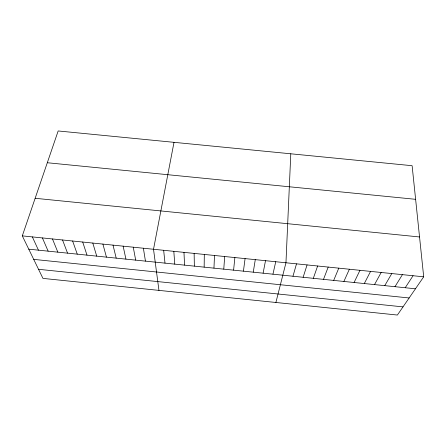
<?xml version="1.0" encoding="UTF-8"?>
<svg xmlns="http://www.w3.org/2000/svg" width="446" height="446" viewBox="0 0 446 446"><rect width="100%" height="100%" fill="white"/><g stroke="black" fill="none" stroke-linecap="round" stroke-linejoin="round"><path stroke-width="0.67" d="M204.156 267.143L204.313 254.443M213.963 268.146L214.493 255.48M290.792 153.792L285.958 262.766L275.896 302.483M223.78 269.15L224.678 256.517M233.598 270.159L234.875 257.559M243.427 271.162L245.077 258.602M253.261 272.171L255.285 259.639M174.007 142.33L153.519 249.264L158.949 290.385M263.107 273.181L265.504 260.681M272.952 274.19L275.728 261.724M292.972 276.236L296.506 263.842M303.135 277.278L307.065 264.924M22.3 235.878L58.17 130.957L412.115 165.706L423.7 276.815L397.386 315.043L42.95 278.393L22.3 235.878L423.7 276.815M313.315 278.321L317.63 266M323.495 279.363L328.2 267.076M333.686 280.406L338.782 268.157M343.883 281.454L349.369 269.239M354.085 282.496L359.961 270.315M364.298 283.545L370.565 271.397M374.517 284.593L381.179 272.478M384.742 285.641L391.794 273.565M394.972 286.689L402.42 274.647M405.213 287.737L413.057 275.734M47.304 162.734L415.622 199.317M35.15 198.286L419.547 236.965M28.756 249.175L415.46 288.785M33.718 259.382L409.144 297.967M38.534 269.3L403.006 306.881M32.352 236.904L38.445 250.167M42.409 237.93L48.14 251.159M52.472 238.956L57.841 252.152M62.546 239.981L67.547 253.144M72.626 241.013L77.264 254.142M82.711 242.039L86.987 255.14M92.807 243.07L96.715 256.132M102.909 244.101L106.449 257.13M113.016 245.133L116.189 258.128M123.129 246.164L125.934 259.126M133.254 247.195L135.69 260.124M143.383 248.227L145.452 261.127M163.665 250.295L164.992 263.129M173.817 251.332L174.776 264.132M183.975 252.369L184.56 265.13M194.138 253.406L194.356 266.134"/></g></svg>
